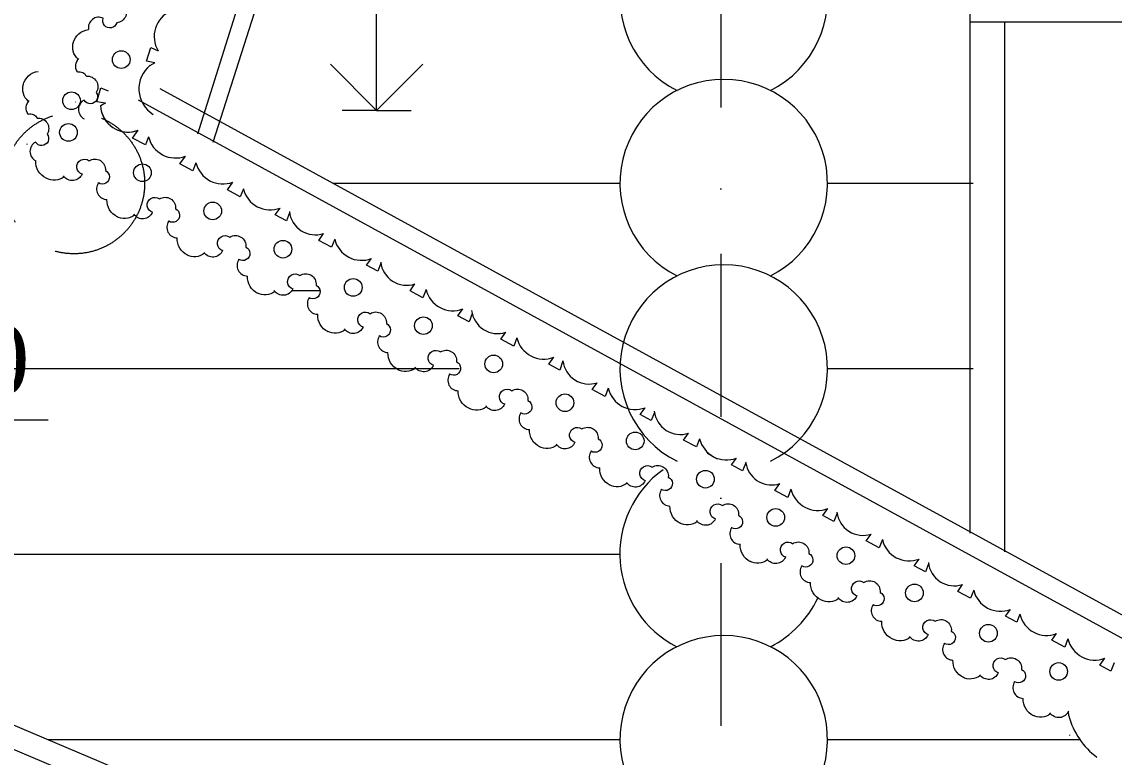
# Model space of a CAD drawing. Header units: millimetres. Extents: x 2399 to 111977, y 1313 to 59551.
# Drawn here: x 16524 to 18892, y 36557 to 38151 of the extents above; entities that cross this region are included whole.
import ezdxf

# ---------------------------------------------------------------- set-up
doc = ezdxf.new("R2010")
doc.units = ezdxf.units.MM
doc.linetypes.add('Невидимая', pattern=[391.222223, 282.222223, -109])
doc.linetypes.add('Штрихпунктирная', pattern=[670.277762, 352.777767, -176.388884, 0, -141.111112])
doc.layers.add('dim Level', color=7, linetype='Continuous', lineweight=13)
doc.layers.add('main line', color=7, linetype='Continuous', lineweight=13)
doc.styles.add('СГЕНЕРИР_СТИЛЬ_1', font='georgia.ttf')

msp = doc.modelspace()

# ---------------------------------------------------------------- linework, layer by layer
at = {"layer": 'dim Level', "color": 7, "linetype": 'Continuous', "lineweight": 13}
for p, q in [((17292.7823, 37958.7096), (17292.7823, 38208.7096)), ((17292.7823, 37958.7096), (17192.7823, 38058.7096)), ((17392.7823, 38058.7096), (17292.7823, 37958.7096)), ((17292.7823, 37958.7096), (17217.7823, 37958.7096)), ((17292.7823, 37958.7096), (17367.7823, 37958.7096)), ((15802.7643, 37287.7388), (16580.5828, 37287.7388))]:
    msp.add_line(p, q, dxfattribs=at)
at = {"layer": 'main line', "color": 7, "linetype": 'Штрихпунктирная', "lineweight": 13}
msp.add_line((18039.4113, 39658.8242), (18039.4113, 29503.8182), dxfattribs=at)
at = {"layer": 'main line', "color": 7, "linetype": 'Continuous', "lineweight": 13}
for p, q in [((18579.5363, 37042.4926), (18579.5363, 39397.1859)), ((17260.9173, 39039.6791), (16904.519, 37907.1933)), ((17305.9715, 39048.0426), (16938.0698, 37888.8415)), ((22732.462, 38149.8902), (18580.1935, 38149.8902)), ((18653.8809, 38149.8902), (18653.8809, 37001.8337)), ((16793.6941, 38065.1481), (16803.4122, 38095.2162)), ((16803.4122, 38095.2162), (16819.1436, 38088.0815)), ((16812.2691, 38061.5483), (16793.6941, 38065.1481)), ((16685.9817, 37977.3922), (16694.996, 38007.6787)), ((16694.996, 38007.6787), (16710.8895, 38000.9127)), ((19196.001, 36708.2011), (16823.7168, 38005.5979)), ((16704.6356, 37974.2265), (16685.9817, 37977.3922)), ((19010.4686, 36758.8429), (16776.6031, 37980.7323)), ((16763.8024, 37898.8624), (16775.5431, 37915.8367)), ((16791.6531, 37883.9335), (16763.8024, 37898.8624)), ((16798.5106, 37901.5677), (16791.6531, 37883.9335)), ((16866.4912, 37842.6394), (16878.2318, 37859.6138)), ((16894.3418, 37827.7106), (16866.4912, 37842.6394)), ((16901.1993, 37845.3448), (16894.3418, 37827.7106)), ((16969.1799, 37786.4165), (16980.9206, 37803.3909)), ((17197.8178, 37801.0029), (17820.4891, 37801.0029)), ((18270.4891, 37801.0029), (18586.1093, 37801.0029)), ((16997.0306, 37771.4877), (16969.1799, 37786.4165)), ((17003.8881, 37789.1218), (16997.0306, 37771.4877)), ((17073.1574, 37732.3656), (17083.6093, 37747.1679)), ((17097.1293, 37719.2966), (17073.1574, 37732.3656)), ((17103.9868, 37736.9307), (17097.1293, 37719.2966)), ((17167.2333, 37677.0773), (17177.6852, 37691.8797)), ((17195.084, 37662.1485), (17167.2333, 37677.0773)), ((17201.9415, 37679.7826), (17195.084, 37662.1485)), ((17271.2108, 37623.0264), (17281.6627, 37637.8287)), ((17295.1827, 37609.9574), (17271.2108, 37623.0264)), ((17302.0401, 37627.5915), (17295.1827, 37609.9574)), ((17170.2647, 37567.8252), (17108.8084, 37567.8252)), ((17365.2867, 37567.7381), (17375.7386, 37582.5405)), ((17393.1374, 37552.8093), (17365.2867, 37567.7381)), ((17399.9949, 37570.4434), (17393.1374, 37552.8093)), ((17469.2642, 37513.6872), (17479.7161, 37528.4895)), ((17500.0935, 37518.2523), (17493.236, 37500.6182)), ((17493.236, 37500.6182), (17469.2642, 37513.6872)), ((17562.424, 37462.9943), (17572.8759, 37477.7967)), ((17590.2747, 37448.0655), (17562.424, 37462.9943)), ((17597.1321, 37465.6997), (17590.2747, 37448.0655)), ((17666.4014, 37408.9434), (17676.8534, 37423.7458)), ((13743.0652, 37399.0259), (17471.6999, 37399.0259)), ((17690.3733, 37395.8744), (17666.4014, 37408.9434)), ((17696.8912, 37416.0516), (17690.3733, 37395.8744)), ((18270.4891, 37399.0259), (18586.1093, 37399.0259)), ((17760.4773, 37353.6552), (17770.9293, 37368.4575)), ((17788.328, 37338.7263), (17760.4773, 37353.6552)), ((17795.1855, 37356.3605), (17788.328, 37338.7263)), ((17864.4548, 37299.6042), (17874.9068, 37314.4066)), ((17895.2842, 37304.1693), (17888.4267, 37286.5352)), ((17888.4267, 37286.5352), (17864.4548, 37299.6042)), ((17958.5307, 37244.316), (17968.9827, 37259.1183)), ((17986.3814, 37229.3871), (17958.5307, 37244.316)), ((17993.2389, 37247.0213), (17986.3814, 37229.3871)), ((18009.3941, 37215.6697), (18031.4414, 37203.5642)), ((18062.5082, 37190.265), (18072.9601, 37205.0674)), ((18086.4801, 37177.196), (18062.5082, 37190.265)), ((18093.3376, 37194.8301), (18086.4801, 37177.196)), ((18156.5841, 37134.9768), (18167.0361, 37149.7791)), ((18191.2923, 37137.6821), (18184.4348, 37120.0479)), ((18184.4348, 37120.0479), (18156.5841, 37134.9768)), ((18260.5616, 37080.9258), (18271.0135, 37095.7282)), ((18284.5335, 37067.8568), (18260.5616, 37080.9258)), ((18291.391, 37085.4909), (18284.5335, 37067.8568)), ((18354.6375, 37025.6376), (18365.0894, 37040.4399)), ((18382.4882, 37010.7087), (18354.6375, 37025.6376)), ((18389.3457, 37028.3429), (18382.4882, 37010.7087)), ((15740.3732, 36997.1744), (17820.2383, 36997.1744)), ((18458.615, 36971.5866), (18469.0669, 36986.389)), ((18482.5868, 36958.5176), (18458.615, 36971.5866)), ((18489.4443, 36976.1518), (18482.5868, 36958.5176)), ((15722.4651, 36958.9564), (20268.7343, 35030.8496)), ((18552.6909, 36916.2984), (18563.1428, 36931.1007)), ((15691.5619, 36919.3338), (20268.7343, 34978.1207)), ((18580.5416, 36901.3695), (18552.6909, 36916.2984)), ((18587.399, 36919.0037), (18580.5416, 36901.3695)), ((18656.6683, 36862.2474), (18667.1203, 36877.0498)), ((18680.6402, 36849.1784), (18656.6683, 36862.2474)), ((18687.4977, 36866.8126), (18680.6402, 36849.1784)), ((18757.1771, 36810.5709), (18767.0052, 36824.7762)), ((18785.0278, 36795.6421), (18757.1771, 36810.5709)), ((18791.8853, 36813.2762), (18785.0278, 36795.6421)), ((18861.1546, 36756.5199), (18871.6065, 36771.3223)), ((18891.9839, 36761.0851), (18885.1264, 36743.4509)), ((18885.1264, 36743.4509), (18861.1546, 36756.5199)), ((18793.9897, 36646.1792), (18792.7828, 36656.4473)), ((16579.874, 36595.3229), (17820.4891, 36595.3229)), ((18270.4891, 36595.3229), (18817.2853, 36595.3229))]:
    msp.add_line(p, q, dxfattribs=at)
at = {"layer": 'main line', "color": 7, "linetype": 'Continuous', "lineweight": 13, "flags": 128}
for points in [[(16712.5385, 38195.9598, -1.219803903), (16744.0207, 38187.0702, -0.63216014), (16729.2783, 38148.7987, -1.067465283), (16700.2158, 38158.6429, 0.60309642), (16668.1272, 38134.074)], [(16712.5385, 38195.9598, -1.219803903), (16744.0207, 38187.0702, -0.63216014), (16729.2783, 38148.7987, -1.067465283), (16700.2158, 38158.6429, 0.60309642), (16668.1272, 38134.074)], [(16712.5385, 38195.9598, -1.219803903), (16744.0207, 38187.0702, -0.63216014), (16729.2783, 38148.7987, -1.067465283), (16700.2158, 38158.6429, 0.60309642), (16668.1272, 38134.074)], [(16712.5385, 38195.9598, -1.219803903), (16744.0207, 38187.0702, -0.63216014), (16729.2783, 38148.7987, -1.067465283), (16700.2158, 38158.6429, 0.60309642), (16668.1272, 38134.074)], [(16712.5385, 38195.9598, -1.219803903), (16744.0207, 38187.0702, -0.63216014), (16729.2783, 38148.7987, -1.067465283), (16700.2158, 38158.6429, 0.60309642), (16668.1272, 38134.074)], [(16712.5385, 38195.9598, -1.219803903), (16744.0207, 38187.0702, -0.63216014), (16729.2783, 38148.7987, -1.067465283), (16700.2158, 38158.6429, 0.60309642), (16668.1272, 38134.074)], [(16635.0177, 38105.0653, -0.304535594), (16668.1272, 38134.074)], [(16635.0177, 38105.0653, -0.304535594), (16668.1272, 38134.074)], [(16635.0177, 38105.0653, -0.304535594), (16668.1272, 38134.074)], [(16635.0177, 38105.0653, -0.304535594), (16668.1272, 38134.074)], [(16635.0177, 38105.0653, -0.304535594), (16668.1272, 38134.074)], [(16635.0177, 38105.0653, -0.304535594), (16668.1272, 38134.074)], [(16645.7922, 38069.5784, -0.304535594), (16635.7874, 38107.3962)], [(16645.7922, 38069.5784, -0.304535594), (16635.7874, 38107.3962)], [(16645.7922, 38069.5784, -0.304535594), (16635.7874, 38107.3962)], [(16645.7922, 38069.5784, -0.304535594), (16635.7874, 38107.3962)], [(16645.7922, 38069.5784, -0.304535594), (16635.7874, 38107.3962)], [(16645.7922, 38069.5784, -0.304535594), (16635.7874, 38107.3962)], [(16644.2468, 38042.0529, -0.364332987), (16647.3905, 38071.2773)], [(16644.2468, 38042.0529, -0.364332987), (16647.3905, 38071.2773)], [(16644.2468, 38042.0529, -0.364332987), (16647.3905, 38071.2773)], [(16644.2468, 38042.0529, -0.364332987), (16647.3905, 38071.2773)], [(16644.2468, 38042.0529, -0.364332987), (16647.3905, 38071.2773)], [(16526.4176, 38013.5983, -0.304535594), (16558.8416, 38043.3712)], [(16526.4176, 38013.5983, -0.304535594), (16558.8416, 38043.3712)], [(16526.4176, 38013.5983, -0.304535594), (16558.8416, 38043.3712)], [(16526.4176, 38013.5983, -0.304535594), (16558.8416, 38043.3712)], [(16526.4176, 38013.5983, -0.304535594), (16558.8416, 38043.3712)], [(16526.4176, 38013.5983, -0.304535594), (16558.8416, 38043.3712)], [(16644.2468, 38042.0529, -0.360354253), (16663.4639, 38032.9124, -0.63216014), (16684.5499, 37997.7353, -1.067465283), (16658.9017, 37980.8916, 0.60309642), (16658.5111, 37940.4792)], [(16538.0167, 37978.3723, -0.304535594), (16527.1327, 38015.9465)], [(16538.0167, 37978.3723, -0.304535594), (16527.1327, 38015.9465)], [(16538.0167, 37978.3723, -0.304535594), (16527.1327, 38015.9465)], [(16538.0167, 37978.3723, -0.304535594), (16527.1327, 38015.9465)], [(16538.0167, 37978.3723, -0.304535594), (16527.1327, 38015.9465)], [(16538.0167, 37978.3723, -0.304535594), (16527.1327, 38015.9465)], [(16537.1136, 37950.8183, -0.364332987), (16539.5749, 37980.1081)], [(16537.1136, 37950.8183, -0.364332987), (16539.5749, 37980.1081)], [(16537.1136, 37950.8183, -0.364332987), (16539.5749, 37980.1081)], [(16537.1136, 37950.8183, -0.364332987), (16539.5749, 37980.1081)], [(16537.1136, 37950.8183, -0.364332987), (16539.5749, 37980.1081)], [(16639.8693, 37977.4551, 0.017938026), (16640.7633, 37976.6599)], [(16639.8693, 37977.4551, 0.017938026), (16640.7633, 37976.6599)], [(16639.8693, 37977.4551, 0.017938026), (16640.7633, 37976.6599)], [(16639.8693, 37977.4551, 0.017938026), (16640.7633, 37976.6599)], [(16639.8693, 37977.4551, 0.017938026), (16640.7633, 37976.6599)], [(16639.8693, 37977.4551, 0.017938026), (16640.7633, 37976.6599)], [(16537.1136, 37950.8183, -0.360354253), (16556.5386, 37942.1284, -0.63216014), (16578.4391, 37907.4525, -1.067465283), (16553.1907, 37890.0153, 0.60309642), (16553.7426, 37849.6048)], [(16534.2436, 37886.1359, 0.017938026), (16535.1559, 37885.3618)], [(16534.2436, 37886.1359, 0.017938026), (16535.1559, 37885.3618)], [(16534.2436, 37886.1359, 0.017938026), (16535.1559, 37885.3618)], [(16534.2436, 37886.1359, 0.017938026), (16535.1559, 37885.3618)], [(16534.2436, 37886.1359, 0.017938026), (16535.1559, 37885.3618)], [(16534.2436, 37886.1359, 0.017938026), (16535.1559, 37885.3618)], [(16576.3757, 37811.8492, -0.304535594), (16553.7426, 37849.6048)], [(16576.3757, 37811.8492, -0.304535594), (16553.7426, 37849.6048)], [(16576.3757, 37811.8492, -0.304535594), (16553.7426, 37849.6048)], [(16576.3757, 37811.8492, -0.304535594), (16553.7426, 37849.6048)], [(16576.3757, 37811.8492, -0.304535594), (16553.7426, 37849.6048)], [(16576.3757, 37811.8492, -0.304535594), (16553.7426, 37849.6048)], [(16655.25, 37820.2815, -1.219803903), (16669.6161, 37849.6714, -0.63216014), (16704.6416, 37828.3347, -1.067465283), (16689.7681, 37801.4959, 0.60309642), (16708.2151, 37765.5373)], [(16655.25, 37820.2815, -1.219803903), (16669.6161, 37849.6714, -0.63216014), (16704.6416, 37828.3347, -1.067465283), (16689.7681, 37801.4959, 0.60309642), (16708.2151, 37765.5373)], [(16655.25, 37820.2815, -1.219803903), (16669.6161, 37849.6714, -0.63216014), (16704.6416, 37828.3347, -1.067465283), (16689.7681, 37801.4959, 0.60309642), (16708.2151, 37765.5373)], [(16655.25, 37820.2815, -1.219803903), (16669.6161, 37849.6714, -0.63216014), (16704.6416, 37828.3347, -1.067465283), (16689.7681, 37801.4959, 0.60309642), (16708.2151, 37765.5373)], [(16655.25, 37820.2815, -1.219803903), (16669.6161, 37849.6714, -0.63216014), (16704.6416, 37828.3347, -1.067465283), (16689.7681, 37801.4959, 0.60309642), (16708.2151, 37765.5373)], [(16655.25, 37820.2815, -1.219803903), (16669.6161, 37849.6714, -0.63216014), (16704.6416, 37828.3347, -1.067465283), (16689.7681, 37801.4959, 0.60309642), (16708.2151, 37765.5373)], [(16615.372, 37814.9433, -0.304535594), (16576.3757, 37811.8492)], [(16615.372, 37814.9433, -0.304535594), (16576.3757, 37811.8492)], [(16615.372, 37814.9433, -0.304535594), (16576.3757, 37811.8492)], [(16615.372, 37814.9433, -0.304535594), (16576.3757, 37811.8492)], [(16615.372, 37814.9433, -0.304535594), (16576.3757, 37811.8492)], [(16615.372, 37814.9433, -0.304535594), (16576.3757, 37811.8492)], [(16654.198, 37820.854, -0.60309642), (16613.9856, 37816.8191)], [(16654.198, 37820.854, -0.60309642), (16613.9856, 37816.8191)], [(16654.198, 37820.854, -0.60309642), (16613.9856, 37816.8191)], [(16654.198, 37820.854, -0.60309642), (16613.9856, 37816.8191)], [(16654.198, 37820.854, -0.60309642), (16613.9856, 37816.8191)], [(16654.198, 37820.854, -0.60309642), (16613.9856, 37816.8191)], [(16688.7161, 37802.0685, 0.017938026), (16689.6284, 37801.2943)], [(16688.7161, 37802.0685, 0.017938026), (16689.6284, 37801.2943)], [(16688.7161, 37802.0685, 0.017938026), (16689.6284, 37801.2943)], [(16688.7161, 37802.0685, 0.017938026), (16689.6284, 37801.2943)], [(16688.7161, 37802.0685, 0.017938026), (16689.6284, 37801.2943)], [(16688.7161, 37802.0685, 0.017938026), (16689.6284, 37801.2943)], [(16730.8482, 37727.7818, -0.304535594), (16708.2151, 37765.5373)], [(16730.8482, 37727.7818, -0.304535594), (16708.2151, 37765.5373)], [(16730.8482, 37727.7818, -0.304535594), (16708.2151, 37765.5373)], [(16730.8482, 37727.7818, -0.304535594), (16708.2151, 37765.5373)], [(16730.8482, 37727.7818, -0.304535594), (16708.2151, 37765.5373)], [(16730.8482, 37727.7818, -0.304535594), (16708.2151, 37765.5373)], [(16807.5664, 37737.3874, -1.219803903), (16821.9325, 37766.7773, -0.63216014), (16856.958, 37745.4406, -1.067465283), (16842.0845, 37718.6019, 0.60309642), (16860.5314, 37682.6432)], [(16807.5664, 37737.3874, -1.219803903), (16821.9325, 37766.7773, -0.63216014), (16856.958, 37745.4406, -1.067465283), (16842.0845, 37718.6019, 0.60309642), (16860.5314, 37682.6432)], [(16807.5664, 37737.3874, -1.219803903), (16821.9325, 37766.7773, -0.63216014), (16856.958, 37745.4406, -1.067465283), (16842.0845, 37718.6019, 0.60309642), (16860.5314, 37682.6432)], [(16807.5664, 37737.3874, -1.219803903), (16821.9325, 37766.7773, -0.63216014), (16856.958, 37745.4406, -1.067465283), (16842.0845, 37718.6019, 0.60309642), (16860.5314, 37682.6432)], [(16807.5664, 37737.3874, -1.219803903), (16821.9325, 37766.7773, -0.63216014), (16856.958, 37745.4406, -1.067465283), (16842.0845, 37718.6019, 0.60309642), (16860.5314, 37682.6432)], [(16807.5664, 37737.3874, -1.219803903), (16821.9325, 37766.7773, -0.63216014), (16856.958, 37745.4406, -1.067465283), (16842.0845, 37718.6019, 0.60309642), (16860.5314, 37682.6432)], [(16767.6884, 37732.0493, -0.304535594), (16728.6921, 37728.9552)], [(16767.6884, 37732.0493, -0.304535594), (16728.6921, 37728.9552)], [(16767.6884, 37732.0493, -0.304535594), (16728.6921, 37728.9552)], [(16767.6884, 37732.0493, -0.304535594), (16728.6921, 37728.9552)], [(16767.6884, 37732.0493, -0.304535594), (16728.6921, 37728.9552)], [(16767.6884, 37732.0493, -0.304535594), (16728.6921, 37728.9552)], [(16806.5144, 37737.9599, -0.60309642), (16766.302, 37733.9251)], [(16806.5144, 37737.9599, -0.60309642), (16766.302, 37733.9251)], [(16806.5144, 37737.9599, -0.60309642), (16766.302, 37733.9251)], [(16806.5144, 37737.9599, -0.60309642), (16766.302, 37733.9251)], [(16806.5144, 37737.9599, -0.60309642), (16766.302, 37733.9251)], [(16806.5144, 37737.9599, -0.60309642), (16766.302, 37733.9251)], [(16841.0325, 37719.1744, 0.017938026), (16841.9448, 37718.4002)], [(16841.0325, 37719.1744, 0.017938026), (16841.9448, 37718.4002)], [(16841.0325, 37719.1744, 0.017938026), (16841.9448, 37718.4002)], [(16841.0325, 37719.1744, 0.017938026), (16841.9448, 37718.4002)], [(16841.0325, 37719.1744, 0.017938026), (16841.9448, 37718.4002)], [(16841.0325, 37719.1744, 0.017938026), (16841.9448, 37718.4002)], [(16883.1646, 37644.8877, -0.304535594), (16860.5314, 37682.6432)], [(16883.1646, 37644.8877, -0.304535594), (16860.5314, 37682.6432)], [(16883.1646, 37644.8877, -0.304535594), (16860.5314, 37682.6432)], [(16883.1646, 37644.8877, -0.304535594), (16860.5314, 37682.6432)], [(16883.1646, 37644.8877, -0.304535594), (16860.5314, 37682.6432)], [(16883.1646, 37644.8877, -0.304535594), (16860.5314, 37682.6432)], [(16959.8828, 37654.4933, -1.219803903), (16974.2489, 37683.8832, -0.63216014), (17009.2744, 37662.5465, -1.067465283), (16994.4009, 37635.7078, 0.60309642), (17012.8478, 37599.7492)], [(16959.8828, 37654.4933, -1.219803903), (16974.2489, 37683.8832, -0.63216014), (17009.2744, 37662.5465, -1.067465283), (16994.4009, 37635.7078, 0.60309642), (17012.8478, 37599.7492)], [(16959.8828, 37654.4933, -1.219803903), (16974.2489, 37683.8832, -0.63216014), (17009.2744, 37662.5465, -1.067465283), (16994.4009, 37635.7078, 0.60309642), (17012.8478, 37599.7492)], [(16959.8828, 37654.4933, -1.219803903), (16974.2489, 37683.8832, -0.63216014), (17009.2744, 37662.5465, -1.067465283), (16994.4009, 37635.7078, 0.60309642), (17012.8478, 37599.7492)], [(16959.8828, 37654.4933, -1.219803903), (16974.2489, 37683.8832, -0.63216014), (17009.2744, 37662.5465, -1.067465283), (16994.4009, 37635.7078, 0.60309642), (17012.8478, 37599.7492)], [(16959.8828, 37654.4933, -1.219803903), (16974.2489, 37683.8832, -0.63216014), (17009.2744, 37662.5465, -1.067465283), (16994.4009, 37635.7078, 0.60309642), (17012.8478, 37599.7492)], [(16920.0048, 37649.1552, -0.304535594), (16881.0085, 37646.0611)], [(16920.0048, 37649.1552, -0.304535594), (16881.0085, 37646.0611)], [(16920.0048, 37649.1552, -0.304535594), (16881.0085, 37646.0611)], [(16920.0048, 37649.1552, -0.304535594), (16881.0085, 37646.0611)], [(16920.0048, 37649.1552, -0.304535594), (16881.0085, 37646.0611)], [(16920.0048, 37649.1552, -0.304535594), (16881.0085, 37646.0611)], [(16958.8307, 37655.0658, -0.60309642), (16918.6184, 37651.031)], [(16958.8307, 37655.0658, -0.60309642), (16918.6184, 37651.031)], [(16958.8307, 37655.0658, -0.60309642), (16918.6184, 37651.031)], [(16958.8307, 37655.0658, -0.60309642), (16918.6184, 37651.031)], [(16958.8307, 37655.0658, -0.60309642), (16918.6184, 37651.031)], [(16958.8307, 37655.0658, -0.60309642), (16918.6184, 37651.031)], [(16993.3489, 37636.2803, 0.017938026), (16994.2612, 37635.5062)], [(16993.3489, 37636.2803, 0.017938026), (16994.2612, 37635.5062)], [(16993.3489, 37636.2803, 0.017938026), (16994.2612, 37635.5062)], [(16993.3489, 37636.2803, 0.017938026), (16994.2612, 37635.5062)], [(16993.3489, 37636.2803, 0.017938026), (16994.2612, 37635.5062)], [(16993.3489, 37636.2803, 0.017938026), (16994.2612, 37635.5062)], [(17035.481, 37561.9936, -0.304535594), (17012.8478, 37599.7492)], [(17035.481, 37561.9936, -0.304535594), (17012.8478, 37599.7492)], [(17035.481, 37561.9936, -0.304535594), (17012.8478, 37599.7492)], [(17035.481, 37561.9936, -0.304535594), (17012.8478, 37599.7492)], [(17035.481, 37561.9936, -0.304535594), (17012.8478, 37599.7492)], [(17035.481, 37561.9936, -0.304535594), (17012.8478, 37599.7492)], [(17112.1991, 37571.5992, -1.219803903), (17126.5652, 37600.9892, -0.63216014), (17161.5908, 37579.6524, -1.067465283), (17146.7173, 37552.8137, 0.60309642), (17165.1642, 37516.8551)], [(17112.1991, 37571.5992, -1.219803903), (17126.5652, 37600.9892, -0.63216014), (17161.5908, 37579.6524, -1.067465283), (17146.7173, 37552.8137, 0.60309642), (17165.1642, 37516.8551)], [(17112.1991, 37571.5992, -1.219803903), (17126.5652, 37600.9892, -0.63216014), (17161.5908, 37579.6524, -1.067465283), (17146.7173, 37552.8137, 0.60309642), (17165.1642, 37516.8551)], [(17112.1991, 37571.5992, -1.219803903), (17126.5652, 37600.9892, -0.63216014), (17161.5908, 37579.6524, -1.067465283), (17146.7173, 37552.8137, 0.60309642), (17165.1642, 37516.8551)], [(17112.1991, 37571.5992, -1.219803903), (17126.5652, 37600.9892, -0.63216014), (17161.5908, 37579.6524, -1.067465283), (17146.7173, 37552.8137, 0.60309642), (17165.1642, 37516.8551)], [(17112.1991, 37571.5992, -1.219803903), (17126.5652, 37600.9892, -0.63216014), (17161.5908, 37579.6524, -1.067465283), (17146.7173, 37552.8137, 0.60309642), (17165.1642, 37516.8551)], [(17072.3212, 37566.2611, -0.304535594), (17033.3249, 37563.167)], [(17072.3212, 37566.2611, -0.304535594), (17033.3249, 37563.167)], [(17072.3212, 37566.2611, -0.304535594), (17033.3249, 37563.167)], [(17072.3212, 37566.2611, -0.304535594), (17033.3249, 37563.167)], [(17072.3212, 37566.2611, -0.304535594), (17033.3249, 37563.167)], [(17072.3212, 37566.2611, -0.304535594), (17033.3249, 37563.167)], [(17111.1471, 37572.1718, -0.60309642), (17070.9348, 37568.1369)], [(17111.1471, 37572.1718, -0.60309642), (17070.9348, 37568.1369)], [(17111.1471, 37572.1718, -0.60309642), (17070.9348, 37568.1369)], [(17111.1471, 37572.1718, -0.60309642), (17070.9348, 37568.1369)], [(17111.1471, 37572.1718, -0.60309642), (17070.9348, 37568.1369)], [(17111.1471, 37572.1718, -0.60309642), (17070.9348, 37568.1369)], [(17145.6652, 37553.3862, 0.017938026), (17146.5775, 37552.6121)], [(17145.6652, 37553.3862, 0.017938026), (17146.5775, 37552.6121)], [(17145.6652, 37553.3862, 0.017938026), (17146.5775, 37552.6121)], [(17145.6652, 37553.3862, 0.017938026), (17146.5775, 37552.6121)], [(17145.6652, 37553.3862, 0.017938026), (17146.5775, 37552.6121)], [(17145.6652, 37553.3862, 0.017938026), (17146.5775, 37552.6121)], [(17187.7974, 37479.0995, -0.304535594), (17165.1642, 37516.8551)], [(17187.7974, 37479.0995, -0.304535594), (17165.1642, 37516.8551)], [(17187.7974, 37479.0995, -0.304535594), (17165.1642, 37516.8551)], [(17187.7974, 37479.0995, -0.304535594), (17165.1642, 37516.8551)], [(17187.7974, 37479.0995, -0.304535594), (17165.1642, 37516.8551)], [(17187.7974, 37479.0995, -0.304535594), (17165.1642, 37516.8551)], [(17264.5155, 37488.7052, -1.219803903), (17278.8816, 37518.0951, -0.63216014), (17313.9072, 37496.7584, -1.067465283), (17299.0336, 37469.9196, 0.60309642), (17317.4806, 37433.961)], [(17264.5155, 37488.7052, -1.219803903), (17278.8816, 37518.0951, -0.63216014), (17313.9072, 37496.7584, -1.067465283), (17299.0336, 37469.9196, 0.60309642), (17317.4806, 37433.961)], [(17264.5155, 37488.7052, -1.219803903), (17278.8816, 37518.0951, -0.63216014), (17313.9072, 37496.7584, -1.067465283), (17299.0336, 37469.9196, 0.60309642), (17317.4806, 37433.961)], [(17264.5155, 37488.7052, -1.219803903), (17278.8816, 37518.0951, -0.63216014), (17313.9072, 37496.7584, -1.067465283), (17299.0336, 37469.9196, 0.60309642), (17317.4806, 37433.961)], [(17264.5155, 37488.7052, -1.219803903), (17278.8816, 37518.0951, -0.63216014), (17313.9072, 37496.7584, -1.067465283), (17299.0336, 37469.9196, 0.60309642), (17317.4806, 37433.961)], [(17264.5155, 37488.7052, -1.219803903), (17278.8816, 37518.0951, -0.63216014), (17313.9072, 37496.7584, -1.067465283), (17299.0336, 37469.9196, 0.60309642), (17317.4806, 37433.961)], [(17224.6376, 37483.367, -0.304535594), (17185.6413, 37480.2729)], [(17224.6376, 37483.367, -0.304535594), (17185.6413, 37480.2729)], [(17224.6376, 37483.367, -0.304535594), (17185.6413, 37480.2729)], [(17224.6376, 37483.367, -0.304535594), (17185.6413, 37480.2729)], [(17224.6376, 37483.367, -0.304535594), (17185.6413, 37480.2729)], [(17224.6376, 37483.367, -0.304535594), (17185.6413, 37480.2729)], [(17263.4635, 37489.2777, -0.60309642), (17223.2512, 37485.2428)], [(17263.4635, 37489.2777, -0.60309642), (17223.2512, 37485.2428)], [(17263.4635, 37489.2777, -0.60309642), (17223.2512, 37485.2428)], [(17263.4635, 37489.2777, -0.60309642), (17223.2512, 37485.2428)], [(17263.4635, 37489.2777, -0.60309642), (17223.2512, 37485.2428)], [(17263.4635, 37489.2777, -0.60309642), (17223.2512, 37485.2428)], [(17297.9816, 37470.4921, 0.017938026), (17298.8939, 37469.718)], [(17297.9816, 37470.4921, 0.017938026), (17298.8939, 37469.718)], [(17297.9816, 37470.4921, 0.017938026), (17298.8939, 37469.718)], [(17297.9816, 37470.4921, 0.017938026), (17298.8939, 37469.718)], [(17297.9816, 37470.4921, 0.017938026), (17298.8939, 37469.718)], [(17297.9816, 37470.4921, 0.017938026), (17298.8939, 37469.718)], [(17340.1138, 37396.2054, -0.304535594), (17317.4806, 37433.961)], [(17340.1138, 37396.2054, -0.304535594), (17317.4806, 37433.961)], [(17340.1138, 37396.2054, -0.304535594), (17317.4806, 37433.961)], [(17340.1138, 37396.2054, -0.304535594), (17317.4806, 37433.961)], [(17340.1138, 37396.2054, -0.304535594), (17317.4806, 37433.961)], [(17340.1138, 37396.2054, -0.304535594), (17317.4806, 37433.961)], [(17416.8319, 37405.8111, -1.219803903), (17431.198, 37435.201, -0.63216014), (17466.2236, 37413.8643, -1.067465283), (17451.35, 37387.0255, 0.60309642), (17469.797, 37351.0669)], [(17416.8319, 37405.8111, -1.219803903), (17431.198, 37435.201, -0.63216014), (17466.2236, 37413.8643, -1.067465283), (17451.35, 37387.0255, 0.60309642), (17469.797, 37351.0669)], [(17416.8319, 37405.8111, -1.219803903), (17431.198, 37435.201, -0.63216014), (17466.2236, 37413.8643, -1.067465283), (17451.35, 37387.0255, 0.60309642), (17469.797, 37351.0669)], [(17416.8319, 37405.8111, -1.219803903), (17431.198, 37435.201, -0.63216014), (17466.2236, 37413.8643, -1.067465283), (17451.35, 37387.0255, 0.60309642), (17469.797, 37351.0669)], [(17416.8319, 37405.8111, -1.219803903), (17431.198, 37435.201, -0.63216014), (17466.2236, 37413.8643, -1.067465283), (17451.35, 37387.0255, 0.60309642), (17469.797, 37351.0669)], [(17416.8319, 37405.8111, -1.219803903), (17431.198, 37435.201, -0.63216014), (17466.2236, 37413.8643, -1.067465283), (17451.35, 37387.0255, 0.60309642), (17469.797, 37351.0669)], [(17376.954, 37400.4729, -0.304535594), (17337.9577, 37397.3788)], [(17376.954, 37400.4729, -0.304535594), (17337.9577, 37397.3788)], [(17376.954, 37400.4729, -0.304535594), (17337.9577, 37397.3788)], [(17376.954, 37400.4729, -0.304535594), (17337.9577, 37397.3788)], [(17376.954, 37400.4729, -0.304535594), (17337.9577, 37397.3788)], [(17376.954, 37400.4729, -0.304535594), (17337.9577, 37397.3788)], [(17415.7799, 37406.3836, -0.60309642), (17375.5676, 37402.3487)], [(17415.7799, 37406.3836, -0.60309642), (17375.5676, 37402.3487)], [(17415.7799, 37406.3836, -0.60309642), (17375.5676, 37402.3487)], [(17415.7799, 37406.3836, -0.60309642), (17375.5676, 37402.3487)], [(17415.7799, 37406.3836, -0.60309642), (17375.5676, 37402.3487)], [(17415.7799, 37406.3836, -0.60309642), (17375.5676, 37402.3487)], [(17450.298, 37387.598, 0.017938026), (17451.2103, 37386.8239)], [(17450.298, 37387.598, 0.017938026), (17451.2103, 37386.8239)], [(17450.298, 37387.598, 0.017938026), (17451.2103, 37386.8239)], [(17450.298, 37387.598, 0.017938026), (17451.2103, 37386.8239)], [(17450.298, 37387.598, 0.017938026), (17451.2103, 37386.8239)], [(17450.298, 37387.598, 0.017938026), (17451.2103, 37386.8239)], [(17492.4302, 37313.3113, -0.304535594), (17469.797, 37351.0669)], [(17492.4302, 37313.3113, -0.304535594), (17469.797, 37351.0669)], [(17492.4302, 37313.3113, -0.304535594), (17469.797, 37351.0669)], [(17492.4302, 37313.3113, -0.304535594), (17469.797, 37351.0669)], [(17492.4302, 37313.3113, -0.304535594), (17469.797, 37351.0669)], [(17492.4302, 37313.3113, -0.304535594), (17469.797, 37351.0669)], [(17571.3044, 37321.7436, -1.219803903), (17585.6705, 37351.1335, -0.63216014), (17620.6961, 37329.7968, -1.067465283), (17605.8225, 37302.958, 0.60309642), (17624.2695, 37266.9994)], [(17571.3044, 37321.7436, -1.219803903), (17585.6705, 37351.1335, -0.63216014), (17620.6961, 37329.7968, -1.067465283), (17605.8225, 37302.958, 0.60309642), (17624.2695, 37266.9994)], [(17571.3044, 37321.7436, -1.219803903), (17585.6705, 37351.1335, -0.63216014), (17620.6961, 37329.7968, -1.067465283), (17605.8225, 37302.958, 0.60309642), (17624.2695, 37266.9994)], [(17571.3044, 37321.7436, -1.219803903), (17585.6705, 37351.1335, -0.63216014), (17620.6961, 37329.7968, -1.067465283), (17605.8225, 37302.958, 0.60309642), (17624.2695, 37266.9994)], [(17571.3044, 37321.7436, -1.219803903), (17585.6705, 37351.1335, -0.63216014), (17620.6961, 37329.7968, -1.067465283), (17605.8225, 37302.958, 0.60309642), (17624.2695, 37266.9994)], [(17571.3044, 37321.7436, -1.219803903), (17585.6705, 37351.1335, -0.63216014), (17620.6961, 37329.7968, -1.067465283), (17605.8225, 37302.958, 0.60309642), (17624.2695, 37266.9994)], [(17531.4265, 37316.4054, -0.304535594), (17492.4302, 37313.3113)], [(17531.4265, 37316.4054, -0.304535594), (17492.4302, 37313.3113)], [(17531.4265, 37316.4054, -0.304535594), (17492.4302, 37313.3113)], [(17531.4265, 37316.4054, -0.304535594), (17492.4302, 37313.3113)], [(17531.4265, 37316.4054, -0.304535594), (17492.4302, 37313.3113)], [(17531.4265, 37316.4054, -0.304535594), (17492.4302, 37313.3113)], [(17570.2524, 37322.3161, -0.60309642), (17530.0401, 37318.2812)], [(17570.2524, 37322.3161, -0.60309642), (17530.0401, 37318.2812)], [(17570.2524, 37322.3161, -0.60309642), (17530.0401, 37318.2812)], [(17570.2524, 37322.3161, -0.60309642), (17530.0401, 37318.2812)], [(17570.2524, 37322.3161, -0.60309642), (17530.0401, 37318.2812)], [(17570.2524, 37322.3161, -0.60309642), (17530.0401, 37318.2812)], [(17646.9027, 37229.2439, -0.304535594), (17624.2695, 37266.9994)], [(17646.9027, 37229.2439, -0.304535594), (17624.2695, 37266.9994)], [(17646.9027, 37229.2439, -0.304535594), (17624.2695, 37266.9994)], [(17646.9027, 37229.2439, -0.304535594), (17624.2695, 37266.9994)], [(17646.9027, 37229.2439, -0.304535594), (17624.2695, 37266.9994)], [(17646.9027, 37229.2439, -0.304535594), (17624.2695, 37266.9994)], [(17723.6208, 37238.8495, -1.219803903), (17737.9869, 37268.2394, -0.63216014), (17773.0124, 37246.9027, -1.067465283), (17758.1389, 37220.064, 0.60309642), (17776.5859, 37184.1053)], [(17723.6208, 37238.8495, -1.219803903), (17737.9869, 37268.2394, -0.63216014), (17773.0124, 37246.9027, -1.067465283), (17758.1389, 37220.064, 0.60309642), (17776.5859, 37184.1053)], [(17723.6208, 37238.8495, -1.219803903), (17737.9869, 37268.2394, -0.63216014), (17773.0124, 37246.9027, -1.067465283), (17758.1389, 37220.064, 0.60309642), (17776.5859, 37184.1053)], [(17723.6208, 37238.8495, -1.219803903), (17737.9869, 37268.2394, -0.63216014), (17773.0124, 37246.9027, -1.067465283), (17758.1389, 37220.064, 0.60309642), (17776.5859, 37184.1053)], [(17723.6208, 37238.8495, -1.219803903), (17737.9869, 37268.2394, -0.63216014), (17773.0124, 37246.9027, -1.067465283), (17758.1389, 37220.064, 0.60309642), (17776.5859, 37184.1053)], [(17723.6208, 37238.8495, -1.219803903), (17737.9869, 37268.2394, -0.63216014), (17773.0124, 37246.9027, -1.067465283), (17758.1389, 37220.064, 0.60309642), (17776.5859, 37184.1053)], [(17683.7428, 37233.5113, -0.304535594), (17644.7465, 37230.4173)], [(17683.7428, 37233.5113, -0.304535594), (17644.7465, 37230.4173)], [(17683.7428, 37233.5113, -0.304535594), (17644.7465, 37230.4173)], [(17683.7428, 37233.5113, -0.304535594), (17644.7465, 37230.4173)], [(17683.7428, 37233.5113, -0.304535594), (17644.7465, 37230.4173)], [(17683.7428, 37233.5113, -0.304535594), (17644.7465, 37230.4173)], [(17722.5688, 37239.422, -0.60309642), (17682.3564, 37235.3872)], [(17722.5688, 37239.422, -0.60309642), (17682.3564, 37235.3872)], [(17722.5688, 37239.422, -0.60309642), (17682.3564, 37235.3872)], [(17722.5688, 37239.422, -0.60309642), (17682.3564, 37235.3872)], [(17722.5688, 37239.422, -0.60309642), (17682.3564, 37235.3872)], [(17722.5688, 37239.422, -0.60309642), (17682.3564, 37235.3872)], [(17757.0869, 37220.6365, 0.017938026), (17757.9992, 37219.8623)], [(17757.0869, 37220.6365, 0.017938026), (17757.9992, 37219.8623)], [(17757.0869, 37220.6365, 0.017938026), (17757.9992, 37219.8623)], [(17757.0869, 37220.6365, 0.017938026), (17757.9992, 37219.8623)], [(17757.0869, 37220.6365, 0.017938026), (17757.9992, 37219.8623)], [(17757.0869, 37220.6365, 0.017938026), (17757.9992, 37219.8623)], [(17799.219, 37146.3498, -0.304535594), (17776.5859, 37184.1053)], [(17799.219, 37146.3498, -0.304535594), (17776.5859, 37184.1053)], [(17799.219, 37146.3498, -0.304535594), (17776.5859, 37184.1053)], [(17799.219, 37146.3498, -0.304535594), (17776.5859, 37184.1053)], [(17799.219, 37146.3498, -0.304535594), (17776.5859, 37184.1053)], [(17799.219, 37146.3498, -0.304535594), (17776.5859, 37184.1053)], [(17875.9372, 37155.9554, -1.219803903), (17890.3033, 37185.3453, -0.63216014), (17925.3288, 37164.0086, -1.067465283), (17910.4553, 37137.1699, 0.60309642), (17928.9023, 37101.2113)], [(17875.9372, 37155.9554, -1.219803903), (17890.3033, 37185.3453, -0.63216014), (17925.3288, 37164.0086, -1.067465283), (17910.4553, 37137.1699, 0.60309642), (17928.9023, 37101.2113)], [(17875.9372, 37155.9554, -1.219803903), (17890.3033, 37185.3453, -0.63216014), (17925.3288, 37164.0086, -1.067465283), (17910.4553, 37137.1699, 0.60309642), (17928.9023, 37101.2113)], [(17875.9372, 37155.9554, -1.219803903), (17890.3033, 37185.3453, -0.63216014), (17925.3288, 37164.0086, -1.067465283), (17910.4553, 37137.1699, 0.60309642), (17928.9023, 37101.2113)], [(17875.9372, 37155.9554, -1.219803903), (17890.3033, 37185.3453, -0.63216014), (17925.3288, 37164.0086, -1.067465283), (17910.4553, 37137.1699, 0.60309642), (17928.9023, 37101.2113)], [(17875.9372, 37155.9554, -1.219803903), (17890.3033, 37185.3453, -0.63216014), (17925.3288, 37164.0086, -1.067465283), (17910.4553, 37137.1699, 0.60309642), (17928.9023, 37101.2113)], [(17836.0592, 37150.6173, -0.304535594), (17797.0629, 37147.5232)], [(17836.0592, 37150.6173, -0.304535594), (17797.0629, 37147.5232)], [(17836.0592, 37150.6173, -0.304535594), (17797.0629, 37147.5232)], [(17836.0592, 37150.6173, -0.304535594), (17797.0629, 37147.5232)], [(17836.0592, 37150.6173, -0.304535594), (17797.0629, 37147.5232)], [(17836.0592, 37150.6173, -0.304535594), (17797.0629, 37147.5232)], [(17874.8852, 37156.5279, -0.60309642), (17834.6728, 37152.4931)], [(17874.8852, 37156.5279, -0.60309642), (17834.6728, 37152.4931)], [(17874.8852, 37156.5279, -0.60309642), (17834.6728, 37152.4931)], [(17874.8852, 37156.5279, -0.60309642), (17834.6728, 37152.4931)], [(17874.8852, 37156.5279, -0.60309642), (17834.6728, 37152.4931)], [(17874.8852, 37156.5279, -0.60309642), (17834.6728, 37152.4931)], [(17909.4033, 37137.7424, 0.017938026), (17910.3156, 37136.9683)], [(17909.4033, 37137.7424, 0.017938026), (17910.3156, 37136.9683)], [(17909.4033, 37137.7424, 0.017938026), (17910.3156, 37136.9683)], [(17909.4033, 37137.7424, 0.017938026), (17910.3156, 37136.9683)], [(17909.4033, 37137.7424, 0.017938026), (17910.3156, 37136.9683)], [(17909.4033, 37137.7424, 0.017938026), (17910.3156, 37136.9683)], [(17951.5354, 37063.4557, -0.304535594), (17928.9023, 37101.2113)], [(17951.5354, 37063.4557, -0.304535594), (17928.9023, 37101.2113)], [(17951.5354, 37063.4557, -0.304535594), (17928.9023, 37101.2113)], [(17951.5354, 37063.4557, -0.304535594), (17928.9023, 37101.2113)], [(17951.5354, 37063.4557, -0.304535594), (17928.9023, 37101.2113)], [(17951.5354, 37063.4557, -0.304535594), (17928.9023, 37101.2113)], [(18028.2536, 37073.0613, -1.219803903), (18042.6197, 37102.4513, -0.63216014), (18077.6452, 37081.1145, -1.067465283), (18062.7717, 37054.2758, 0.60309642), (18081.2186, 37018.3172)], [(18028.2536, 37073.0613, -1.219803903), (18042.6197, 37102.4513, -0.63216014), (18077.6452, 37081.1145, -1.067465283), (18062.7717, 37054.2758, 0.60309642), (18081.2186, 37018.3172)], [(18028.2536, 37073.0613, -1.219803903), (18042.6197, 37102.4513, -0.63216014), (18077.6452, 37081.1145, -1.067465283), (18062.7717, 37054.2758, 0.60309642), (18081.2186, 37018.3172)], [(18028.2536, 37073.0613, -1.219803903), (18042.6197, 37102.4513, -0.63216014), (18077.6452, 37081.1145, -1.067465283), (18062.7717, 37054.2758, 0.60309642), (18081.2186, 37018.3172)], [(18028.2536, 37073.0613, -1.219803903), (18042.6197, 37102.4513, -0.63216014), (18077.6452, 37081.1145, -1.067465283), (18062.7717, 37054.2758, 0.60309642), (18081.2186, 37018.3172)], [(18028.2536, 37073.0613, -1.219803903), (18042.6197, 37102.4513, -0.63216014), (18077.6452, 37081.1145, -1.067465283), (18062.7717, 37054.2758, 0.60309642), (18081.2186, 37018.3172)], [(17988.3756, 37067.7232, -0.304535594), (17949.3793, 37064.6291)], [(17988.3756, 37067.7232, -0.304535594), (17949.3793, 37064.6291)], [(17988.3756, 37067.7232, -0.304535594), (17949.3793, 37064.6291)], [(17988.3756, 37067.7232, -0.304535594), (17949.3793, 37064.6291)], [(17988.3756, 37067.7232, -0.304535594), (17949.3793, 37064.6291)], [(17988.3756, 37067.7232, -0.304535594), (17949.3793, 37064.6291)], [(18027.2016, 37073.6339, -0.60309642), (17986.9892, 37069.599)], [(18027.2016, 37073.6339, -0.60309642), (17986.9892, 37069.599)], [(18027.2016, 37073.6339, -0.60309642), (17986.9892, 37069.599)], [(18027.2016, 37073.6339, -0.60309642), (17986.9892, 37069.599)], [(18027.2016, 37073.6339, -0.60309642), (17986.9892, 37069.599)], [(18027.2016, 37073.6339, -0.60309642), (17986.9892, 37069.599)], [(18061.7197, 37054.8483, 0.017938026), (18062.632, 37054.0742)], [(18061.7197, 37054.8483, 0.017938026), (18062.632, 37054.0742)], [(18061.7197, 37054.8483, 0.017938026), (18062.632, 37054.0742)], [(18061.7197, 37054.8483, 0.017938026), (18062.632, 37054.0742)], [(18061.7197, 37054.8483, 0.017938026), (18062.632, 37054.0742)], [(18061.7197, 37054.8483, 0.017938026), (18062.632, 37054.0742)], [(18103.8518, 36980.5616, -0.304535594), (18081.2186, 37018.3172)], [(18103.8518, 36980.5616, -0.304535594), (18081.2186, 37018.3172)], [(18103.8518, 36980.5616, -0.304535594), (18081.2186, 37018.3172)], [(18103.8518, 36980.5616, -0.304535594), (18081.2186, 37018.3172)], [(18103.8518, 36980.5616, -0.304535594), (18081.2186, 37018.3172)], [(18103.8518, 36980.5616, -0.304535594), (18081.2186, 37018.3172)], [(18180.5699, 36990.1673, -1.219803903), (18194.9361, 37019.5572, -0.63216014), (18229.9616, 36998.2205, -1.067465283), (18215.0881, 36971.3817, 0.60309642), (18233.535, 36935.4231)], [(18180.5699, 36990.1673, -1.219803903), (18194.9361, 37019.5572, -0.63216014), (18229.9616, 36998.2205, -1.067465283), (18215.0881, 36971.3817, 0.60309642), (18233.535, 36935.4231)], [(18180.5699, 36990.1673, -1.219803903), (18194.9361, 37019.5572, -0.63216014), (18229.9616, 36998.2205, -1.067465283), (18215.0881, 36971.3817, 0.60309642), (18233.535, 36935.4231)], [(18180.5699, 36990.1673, -1.219803903), (18194.9361, 37019.5572, -0.63216014), (18229.9616, 36998.2205, -1.067465283), (18215.0881, 36971.3817, 0.60309642), (18233.535, 36935.4231)], [(18180.5699, 36990.1673, -1.219803903), (18194.9361, 37019.5572, -0.63216014), (18229.9616, 36998.2205, -1.067465283), (18215.0881, 36971.3817, 0.60309642), (18233.535, 36935.4231)], [(18180.5699, 36990.1673, -1.219803903), (18194.9361, 37019.5572, -0.63216014), (18229.9616, 36998.2205, -1.067465283), (18215.0881, 36971.3817, 0.60309642), (18233.535, 36935.4231)], [(18140.692, 36984.8291, -0.304535594), (18101.6957, 36981.735)], [(18140.692, 36984.8291, -0.304535594), (18101.6957, 36981.735)], [(18140.692, 36984.8291, -0.304535594), (18101.6957, 36981.735)], [(18140.692, 36984.8291, -0.304535594), (18101.6957, 36981.735)], [(18140.692, 36984.8291, -0.304535594), (18101.6957, 36981.735)], [(18140.692, 36984.8291, -0.304535594), (18101.6957, 36981.735)], [(18179.5179, 36990.7398, -0.60309642), (18139.3056, 36986.7049)], [(18179.5179, 36990.7398, -0.60309642), (18139.3056, 36986.7049)], [(18179.5179, 36990.7398, -0.60309642), (18139.3056, 36986.7049)], [(18179.5179, 36990.7398, -0.60309642), (18139.3056, 36986.7049)], [(18179.5179, 36990.7398, -0.60309642), (18139.3056, 36986.7049)], [(18179.5179, 36990.7398, -0.60309642), (18139.3056, 36986.7049)], [(18214.0361, 36971.9542, 0.017938026), (18214.9483, 36971.1801)], [(18214.0361, 36971.9542, 0.017938026), (18214.9483, 36971.1801)], [(18214.0361, 36971.9542, 0.017938026), (18214.9483, 36971.1801)], [(18214.0361, 36971.9542, 0.017938026), (18214.9483, 36971.1801)], [(18214.0361, 36971.9542, 0.017938026), (18214.9483, 36971.1801)], [(18214.0361, 36971.9542, 0.017938026), (18214.9483, 36971.1801)], [(18256.1682, 36897.6675, -0.304535594), (18233.535, 36935.4231)], [(18256.1682, 36897.6675, -0.304535594), (18233.535, 36935.4231)], [(18256.1682, 36897.6675, -0.304535594), (18233.535, 36935.4231)], [(18256.1682, 36897.6675, -0.304535594), (18233.535, 36935.4231)], [(18256.1682, 36897.6675, -0.304535594), (18233.535, 36935.4231)], [(18256.1682, 36897.6675, -0.304535594), (18233.535, 36935.4231)], [(18335.0424, 36906.0998, -1.219803903), (18349.4085, 36935.4897, -0.63216014), (18384.4341, 36914.153, -1.067465283), (18369.5606, 36887.3142, 0.60309642), (18388.0075, 36851.3556)], [(18335.0424, 36906.0998, -1.219803903), (18349.4085, 36935.4897, -0.63216014), (18384.4341, 36914.153, -1.067465283), (18369.5606, 36887.3142, 0.60309642), (18388.0075, 36851.3556)], [(18335.0424, 36906.0998, -1.219803903), (18349.4085, 36935.4897, -0.63216014), (18384.4341, 36914.153, -1.067465283), (18369.5606, 36887.3142, 0.60309642), (18388.0075, 36851.3556)], [(18335.0424, 36906.0998, -1.219803903), (18349.4085, 36935.4897, -0.63216014), (18384.4341, 36914.153, -1.067465283), (18369.5606, 36887.3142, 0.60309642), (18388.0075, 36851.3556)], [(18335.0424, 36906.0998, -1.219803903), (18349.4085, 36935.4897, -0.63216014), (18384.4341, 36914.153, -1.067465283), (18369.5606, 36887.3142, 0.60309642), (18388.0075, 36851.3556)], [(18335.0424, 36906.0998, -1.219803903), (18349.4085, 36935.4897, -0.63216014), (18384.4341, 36914.153, -1.067465283), (18369.5606, 36887.3142, 0.60309642), (18388.0075, 36851.3556)], [(18295.1645, 36900.7616, -0.304535594), (18256.1682, 36897.6675)], [(18295.1645, 36900.7616, -0.304535594), (18256.1682, 36897.6675)], [(18295.1645, 36900.7616, -0.304535594), (18256.1682, 36897.6675)], [(18295.1645, 36900.7616, -0.304535594), (18256.1682, 36897.6675)], [(18295.1645, 36900.7616, -0.304535594), (18256.1682, 36897.6675)], [(18295.1645, 36900.7616, -0.304535594), (18256.1682, 36897.6675)], [(18333.9904, 36906.6723, -0.60309642), (18293.7781, 36902.6374)], [(18333.9904, 36906.6723, -0.60309642), (18293.7781, 36902.6374)], [(18333.9904, 36906.6723, -0.60309642), (18293.7781, 36902.6374)], [(18333.9904, 36906.6723, -0.60309642), (18293.7781, 36902.6374)], [(18333.9904, 36906.6723, -0.60309642), (18293.7781, 36902.6374)], [(18333.9904, 36906.6723, -0.60309642), (18293.7781, 36902.6374)], [(18368.5085, 36887.8867, 0.017938026), (18369.4208, 36887.1126)], [(18368.5085, 36887.8867, 0.017938026), (18369.4208, 36887.1126)], [(18368.5085, 36887.8867, 0.017938026), (18369.4208, 36887.1126)], [(18368.5085, 36887.8867, 0.017938026), (18369.4208, 36887.1126)], [(18368.5085, 36887.8867, 0.017938026), (18369.4208, 36887.1126)], [(18368.5085, 36887.8867, 0.017938026), (18369.4208, 36887.1126)], [(18489.5149, 36822.0323, -1.219803903), (18503.881, 36851.4222, -0.63216014), (18538.9066, 36830.0855, -1.067465283), (18524.033, 36803.2467, 0.60309642), (18542.48, 36767.2881)], [(18489.5149, 36822.0323, -1.219803903), (18503.881, 36851.4222, -0.63216014), (18538.9066, 36830.0855, -1.067465283), (18524.033, 36803.2467, 0.60309642), (18542.48, 36767.2881)], [(18489.5149, 36822.0323, -1.219803903), (18503.881, 36851.4222, -0.63216014), (18538.9066, 36830.0855, -1.067465283), (18524.033, 36803.2467, 0.60309642), (18542.48, 36767.2881)], [(18489.5149, 36822.0323, -1.219803903), (18503.881, 36851.4222, -0.63216014), (18538.9066, 36830.0855, -1.067465283), (18524.033, 36803.2467, 0.60309642), (18542.48, 36767.2881)], [(18489.5149, 36822.0323, -1.219803903), (18503.881, 36851.4222, -0.63216014), (18538.9066, 36830.0855, -1.067465283), (18524.033, 36803.2467, 0.60309642), (18542.48, 36767.2881)], [(18489.5149, 36822.0323, -1.219803903), (18503.881, 36851.4222, -0.63216014), (18538.9066, 36830.0855, -1.067465283), (18524.033, 36803.2467, 0.60309642), (18542.48, 36767.2881)], [(18410.6407, 36813.6, -0.304535594), (18388.0075, 36851.3556)], [(18410.6407, 36813.6, -0.304535594), (18388.0075, 36851.3556)], [(18410.6407, 36813.6, -0.304535594), (18388.0075, 36851.3556)], [(18410.6407, 36813.6, -0.304535594), (18388.0075, 36851.3556)], [(18410.6407, 36813.6, -0.304535594), (18388.0075, 36851.3556)], [(18410.6407, 36813.6, -0.304535594), (18388.0075, 36851.3556)], [(18449.637, 36816.6941, -0.304535594), (18410.6407, 36813.6)], [(18449.637, 36816.6941, -0.304535594), (18410.6407, 36813.6)], [(18449.637, 36816.6941, -0.304535594), (18410.6407, 36813.6)], [(18449.637, 36816.6941, -0.304535594), (18410.6407, 36813.6)], [(18449.637, 36816.6941, -0.304535594), (18410.6407, 36813.6)], [(18449.637, 36816.6941, -0.304535594), (18410.6407, 36813.6)], [(18488.4629, 36822.6048, -0.60309642), (18448.2506, 36818.5699)], [(18488.4629, 36822.6048, -0.60309642), (18448.2506, 36818.5699)], [(18488.4629, 36822.6048, -0.60309642), (18448.2506, 36818.5699)], [(18488.4629, 36822.6048, -0.60309642), (18448.2506, 36818.5699)], [(18488.4629, 36822.6048, -0.60309642), (18448.2506, 36818.5699)], [(18488.4629, 36822.6048, -0.60309642), (18448.2506, 36818.5699)], [(18522.981, 36803.8193, 0.017938026), (18523.8933, 36803.0451)], [(18522.981, 36803.8193, 0.017938026), (18523.8933, 36803.0451)], [(18522.981, 36803.8193, 0.017938026), (18523.8933, 36803.0451)], [(18522.981, 36803.8193, 0.017938026), (18523.8933, 36803.0451)], [(18522.981, 36803.8193, 0.017938026), (18523.8933, 36803.0451)], [(18522.981, 36803.8193, 0.017938026), (18523.8933, 36803.0451)], [(18565.1132, 36729.5325, -0.304535594), (18542.48, 36767.2881)], [(18565.1132, 36729.5325, -0.304535594), (18542.48, 36767.2881)], [(18565.1132, 36729.5325, -0.304535594), (18542.48, 36767.2881)], [(18565.1132, 36729.5325, -0.304535594), (18542.48, 36767.2881)], [(18565.1132, 36729.5325, -0.304535594), (18542.48, 36767.2881)], [(18565.1132, 36729.5325, -0.304535594), (18542.48, 36767.2881)], [(18641.8313, 36739.1382, -1.219803903), (18656.1974, 36768.5281, -0.63216014), (18691.223, 36747.1914, -1.067465283), (18676.3494, 36720.3526, 0.60309642), (18694.7964, 36684.394)], [(18641.8313, 36739.1382, -1.219803903), (18656.1974, 36768.5281, -0.63216014), (18691.223, 36747.1914, -1.067465283), (18676.3494, 36720.3526, 0.60309642), (18694.7964, 36684.394)], [(18641.8313, 36739.1382, -1.219803903), (18656.1974, 36768.5281, -0.63216014), (18691.223, 36747.1914, -1.067465283), (18676.3494, 36720.3526, 0.60309642), (18694.7964, 36684.394)], [(18641.8313, 36739.1382, -1.219803903), (18656.1974, 36768.5281, -0.63216014), (18691.223, 36747.1914, -1.067465283), (18676.3494, 36720.3526, 0.60309642), (18694.7964, 36684.394)], [(18641.8313, 36739.1382, -1.219803903), (18656.1974, 36768.5281, -0.63216014), (18691.223, 36747.1914, -1.067465283), (18676.3494, 36720.3526, 0.60309642), (18694.7964, 36684.394)], [(18641.8313, 36739.1382, -1.219803903), (18656.1974, 36768.5281, -0.63216014), (18691.223, 36747.1914, -1.067465283), (18676.3494, 36720.3526, 0.60309642), (18694.7964, 36684.394)], [(18601.9534, 36733.8, -0.304535594), (18562.9571, 36730.706)], [(18601.9534, 36733.8, -0.304535594), (18562.9571, 36730.706)], [(18601.9534, 36733.8, -0.304535594), (18562.9571, 36730.706)], [(18601.9534, 36733.8, -0.304535594), (18562.9571, 36730.706)], [(18601.9534, 36733.8, -0.304535594), (18562.9571, 36730.706)], [(18601.9534, 36733.8, -0.304535594), (18562.9571, 36730.706)], [(18640.7793, 36739.7107, -0.60309642), (18600.567, 36735.6759)], [(18640.7793, 36739.7107, -0.60309642), (18600.567, 36735.6759)], [(18640.7793, 36739.7107, -0.60309642), (18600.567, 36735.6759)], [(18640.7793, 36739.7107, -0.60309642), (18600.567, 36735.6759)], [(18640.7793, 36739.7107, -0.60309642), (18600.567, 36735.6759)], [(18640.7793, 36739.7107, -0.60309642), (18600.567, 36735.6759)], [(18675.2974, 36720.9252, 0.017938026), (18676.2097, 36720.151)], [(18675.2974, 36720.9252, 0.017938026), (18676.2097, 36720.151)], [(18675.2974, 36720.9252, 0.017938026), (18676.2097, 36720.151)], [(18675.2974, 36720.9252, 0.017938026), (18676.2097, 36720.151)], [(18675.2974, 36720.9252, 0.017938026), (18676.2097, 36720.151)], [(18675.2974, 36720.9252, 0.017938026), (18676.2097, 36720.151)], [(18717.4296, 36646.6385, -0.304535594), (18694.7964, 36684.394)], [(18717.4296, 36646.6385, -0.304535594), (18694.7964, 36684.394)], [(18717.4296, 36646.6385, -0.304535594), (18694.7964, 36684.394)], [(18717.4296, 36646.6385, -0.304535594), (18694.7964, 36684.394)], [(18717.4296, 36646.6385, -0.304535594), (18694.7964, 36684.394)], [(18717.4296, 36646.6385, -0.304535594), (18694.7964, 36684.394)], [(18754.2698, 36650.906, -0.304535594), (18715.2735, 36647.8119)], [(18754.2698, 36650.906, -0.304535594), (18715.2735, 36647.8119)], [(18754.2698, 36650.906, -0.304535594), (18715.2735, 36647.8119)], [(18754.2698, 36650.906, -0.304535594), (18715.2735, 36647.8119)], [(18754.2698, 36650.906, -0.304535594), (18715.2735, 36647.8119)], [(18754.2698, 36650.906, -0.304535594), (18715.2735, 36647.8119)], [(18793.0957, 36656.8166, -0.60309642), (18752.8834, 36652.7818)], [(18793.0957, 36656.8166, -0.60309642), (18752.8834, 36652.7818)], [(18793.0957, 36656.8166, -0.60309642), (18752.8834, 36652.7818)], [(18793.0957, 36656.8166, -0.60309642), (18752.8834, 36652.7818)], [(18793.0957, 36656.8166, -0.60309642), (18752.8834, 36652.7818)], [(18793.0957, 36656.8166, -0.60309642), (18752.8834, 36652.7818)], [(18794.887, 36605.051, -0.017938026), (18794.9791, 36603.8581)], [(18794.887, 36605.051, -0.017938026), (18794.9791, 36603.8581)], [(18794.887, 36605.051, -0.017938026), (18794.9791, 36603.8581)], [(18794.887, 36605.051, -0.017938026), (18794.9791, 36603.8581)], [(18794.887, 36605.051, -0.017938026), (18794.9791, 36603.8581)], [(18794.887, 36605.051, -0.017938026), (18794.9791, 36603.8581)]]:
    msp.add_lwpolyline(points, format="xyb", dxfattribs=at)
at = {"layer": 'main line', "color": 7, "linetype": 'Continuous', "lineweight": 13}
for centre in [(16739.1146, 38068.7874), (16739.1146, 38068.7874), (16739.1146, 38068.7874), (16739.1146, 38068.7874), (16739.1146, 38068.7874), (16739.1146, 38068.7874), (16631.3322, 37979.7577), (16631.3322, 37979.7577), (16631.3322, 37979.7577), (16631.3322, 37979.7577), (16631.3322, 37979.7577), (16631.3322, 37979.7577), (16624.741, 37911.0159), (16624.741, 37911.0159), (16624.741, 37911.0159), (16624.741, 37911.0159), (16624.741, 37911.0159), (16624.741, 37911.0159), (16624.741, 37911.0159), (16624.741, 37911.0159), (16624.741, 37911.0159), (16624.741, 37911.0159), (16624.741, 37911.0159), (16624.741, 37911.0159), (16785.1238, 37823.7319), (16785.1238, 37823.7319), (16785.1238, 37823.7319), (16785.1238, 37823.7319), (16785.1238, 37823.7319), (16785.1238, 37823.7319), (16937.4402, 37740.8378), (16937.4402, 37740.8378), (16937.4402, 37740.8378), (16937.4402, 37740.8378), (16937.4402, 37740.8378), (16937.4402, 37740.8378), (17089.7566, 37657.9437), (17089.7566, 37657.9437), (17089.7566, 37657.9437), (17089.7566, 37657.9437), (17089.7566, 37657.9437), (17089.7566, 37657.9437), (17242.0729, 37575.0496), (17242.0729, 37575.0496), (17242.0729, 37575.0496), (17242.0729, 37575.0496), (17242.0729, 37575.0496), (17242.0729, 37575.0496), (17394.3893, 37492.1556), (17394.3893, 37492.1556), (17394.3893, 37492.1556), (17394.3893, 37492.1556), (17394.3893, 37492.1556), (17394.3893, 37492.1556), (17546.7057, 37409.2615), (17546.7057, 37409.2615), (17546.7057, 37409.2615), (17546.7057, 37409.2615), (17546.7057, 37409.2615), (17546.7057, 37409.2615), (17701.1782, 37325.194), (17701.1782, 37325.194), (17701.1782, 37325.194), (17701.1782, 37325.194), (17701.1782, 37325.194), (17701.1782, 37325.194), (17853.4946, 37242.2999), (17853.4946, 37242.2999), (17853.4946, 37242.2999), (17853.4946, 37242.2999), (17853.4946, 37242.2999), (17853.4946, 37242.2999), (18005.811, 37159.4058), (18005.811, 37159.4058), (18005.811, 37159.4058), (18005.811, 37159.4058), (18005.811, 37159.4058), (18005.811, 37159.4058), (18158.1274, 37076.5117), (18158.1274, 37076.5117), (18158.1274, 37076.5117), (18158.1274, 37076.5117), (18158.1274, 37076.5117), (18158.1274, 37076.5117), (18310.4437, 36993.6177), (18310.4437, 36993.6177), (18310.4437, 36993.6177), (18310.4437, 36993.6177), (18310.4437, 36993.6177), (18310.4437, 36993.6177), (18459.006, 36912.7667), (18459.006, 36912.7667), (18459.006, 36912.7667), (18459.006, 36912.7667), (18459.006, 36912.7667), (18459.006, 36912.7667), (18619.3887, 36825.4827), (18619.3887, 36825.4827), (18619.3887, 36825.4827), (18619.3887, 36825.4827), (18619.3887, 36825.4827), (18619.3887, 36825.4827), (18771.7051, 36742.5886), (18771.7051, 36742.5886), (18771.7051, 36742.5886), (18771.7051, 36742.5886), (18771.7051, 36742.5886), (18771.7051, 36742.5886)]:
    msp.add_circle(centre, 19.1338, dxfattribs=at)
at = {"layer": 'main line', "color": 7, "linetype": 'Невидимая', "lineweight": 13}
msp.add_circle((16636.8326, 37801.0029), 153.0457, dxfattribs=at)
at = {"layer": 'main line', "color": 7, "linetype": 'Continuous', "lineweight": 13}
for centre, radius, start, end in [((18045.4891, 38202.7977), 225, 296.7457516, 243.2542484), ((16870.1953, 38119.0747), 59.7232, 113.5701663, 211.2617553), ((16836.1507, 38006.8078), 59.7232, 113.5701663, 125.09503), ((16842.953, 38005.6496), 65.569, 128.888713, 237.7886066), ((18045.4891, 37800.9422), 225, 296.7457516, 243.2542484), ((16753.9459, 37971.5181), 59.7232, 182.2998764, 291.1997699), ((16729.7872, 37920.0577), 59.7232, 114.9063695, 126.4312332), ((16753.9459, 37971.5181), 59.7232, 193.2883789, 291.1997699), ((16856.6347, 37915.2952), 59.7232, 193.2883789, 291.1997699), ((16959.3234, 37859.0723), 59.7232, 193.2883789, 291.1997699), ((17062.0122, 37802.8493), 59.7232, 193.2883789, 291.1997699), ((17159.9669, 37745.7013), 56.663, 186.3098036, 288.2218023), ((17260.0656, 37693.5101), 59.7232, 193.2883789, 291.1997699), ((17358.0203, 37636.3621), 56.663, 186.3098036, 288.2218023), ((18045.4891, 37399.0866), 225, 296.7457516, 243.2542484), ((17458.119, 37584.1709), 59.7232, 193.2883789, 291.1997699), ((17555.1576, 37531.6183), 56.663, 186.3098036, 288.2218023), ((17655.2563, 37479.4272), 59.7232, 193.2883789, 291.1997699), ((17753.211, 37422.2791), 56.663, 186.3098036, 288.2218023), ((17853.3096, 37370.088), 59.7232, 193.2883789, 291.1997699), ((17951.2643, 37312.9399), 56.663, 186.3098036, 288.2218023), ((18051.363, 37260.7488), 59.7232, 193.2883789, 291.1997699), ((18149.3177, 37203.6007), 56.663, 186.3098036, 194.768769), ((18149.3177, 37203.6007), 56.663, 194.768769, 288.2218023), ((18045.2383, 36997.1045), 225, 125.6947079, 243.2542484), ((18249.4164, 37151.4096), 59.7232, 193.2883789, 291.1997699), ((18347.3711, 37094.2615), 56.663, 186.3098036, 288.2218023), ((18447.4698, 37042.0704), 59.7232, 193.2883789, 291.1997699), ((18545.4245, 36984.9223), 56.663, 186.3098036, 288.2218023), ((18045.4891, 36997.2311), 225, 296.7970723, 334.9109971), ((18645.5231, 36932.7312), 59.7232, 193.2883789, 291.1997699), ((18745.6218, 36880.5401), 59.7232, 193.2883789, 290.9799679), ((18045.4891, 36595.3755), 225, 296.7457516, 243.2542484), ((18850.0094, 36827.0037), 59.7232, 193.2883789, 291.1997699), ((18949.124, 36686.4772), 160.2827, 194.5614739, 233.9284857)]:
    msp.add_arc(centre, radius, start, end, dxfattribs=at)

# ---------------------------------------------------------------- texts
at = {"layer": 'dim Level', "color": 7, "lineweight": 13, "insert": (15902.7643, 37307.7388), "char_height": 150, "attachment_point": 7, "style": 'СГЕНЕРИР_СТИЛЬ_1'}
msp.add_mtext('\\A1;+5,270', dxfattribs=at)

doc.saveas('drawing.dxf')
